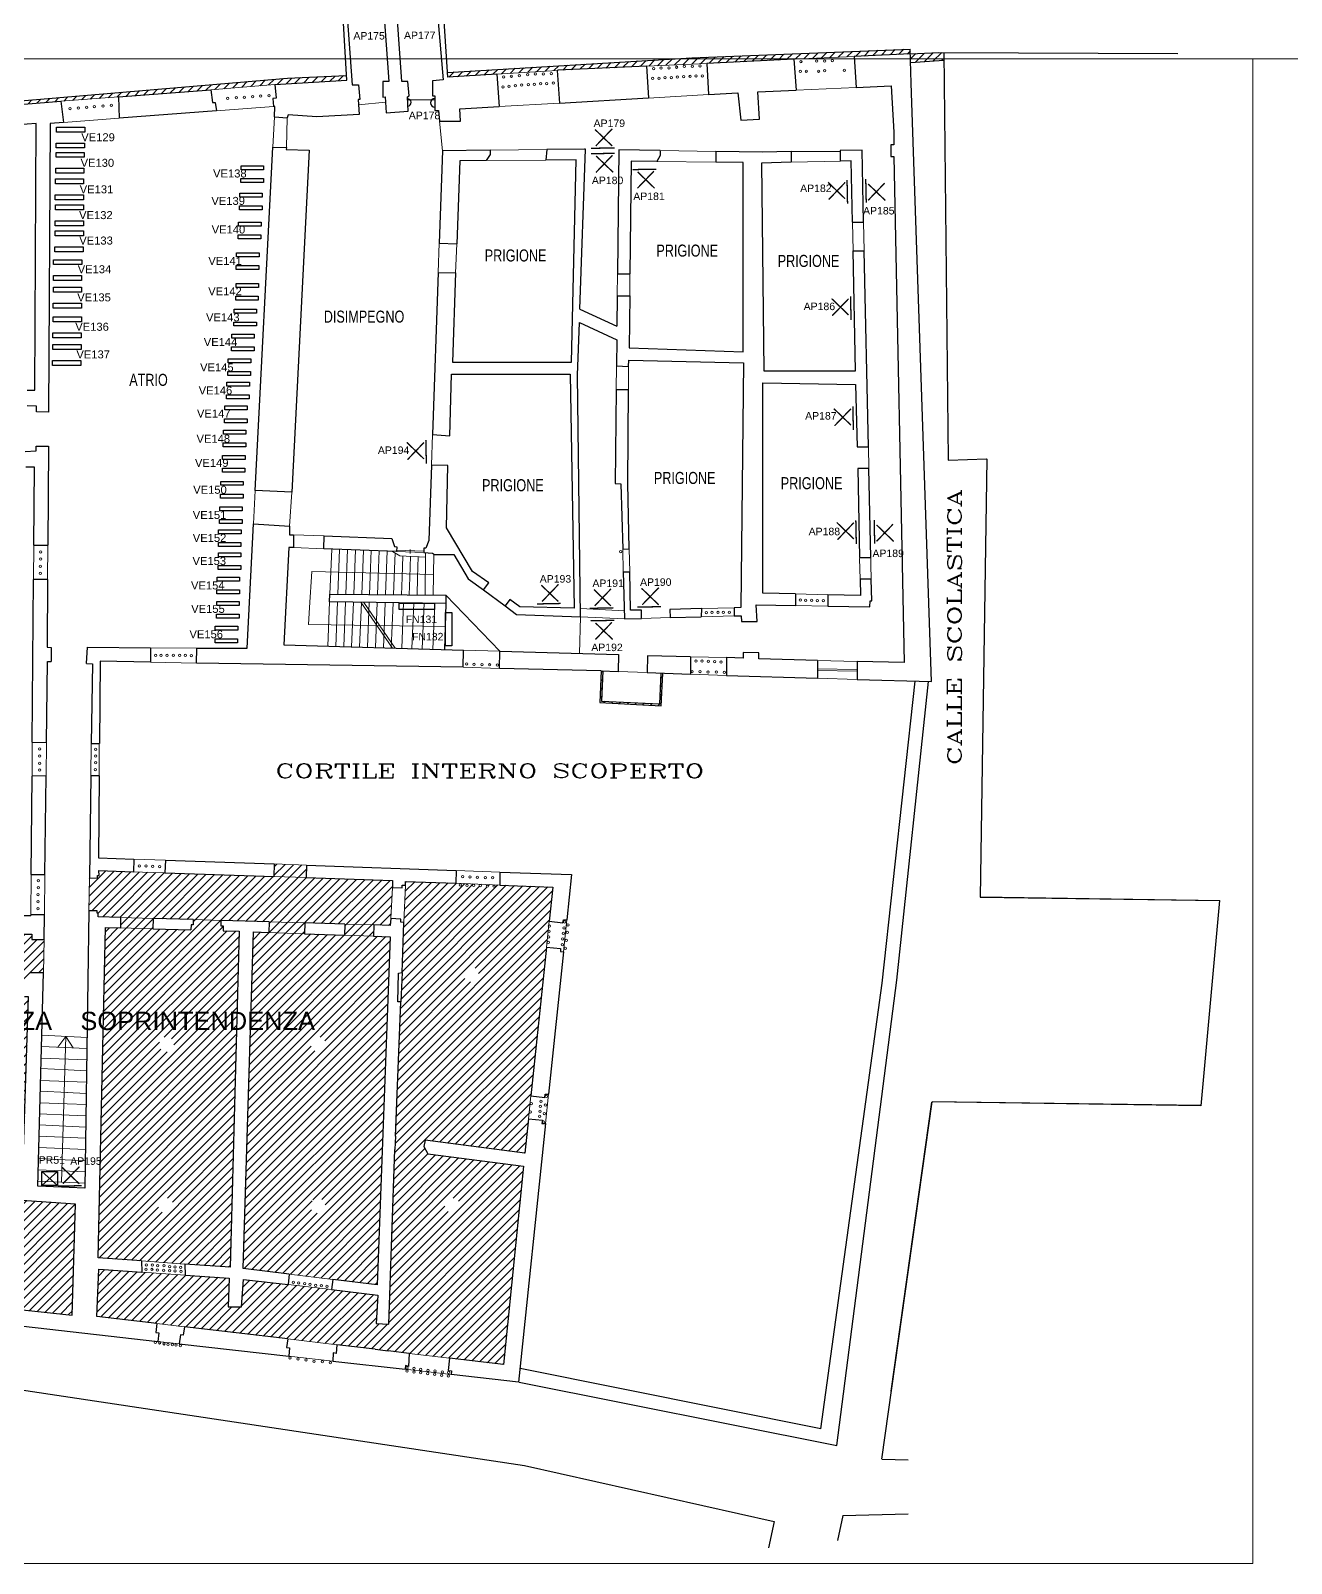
# Model space of a CAD drawing. Header units: millimetres. Extents: x 195 to 76808, y -2861 to 4318.
# Drawn here: x 19485 to 21502, y -2297 to 154 of the extents above; entities that cross this region are included whole.
import ezdxf
from ezdxf.enums import TextEntityAlignment as Align

# ---------------------------------------------------------------- set-up
doc = ezdxf.new("R2010")
doc.units = ezdxf.units.MM
for name, color, linetype, lineweight in [('_sottile', 253, 'Continuous', 5), ('LAMPADINE', 30, 'Continuous', 30), ('muri', 7, 'Continuous', 9)]:
    doc.layers.add(name, color=color, linetype=linetype, lineweight=lineweight)
doc.styles.add('DITTA', font='COMPLEX.SHX', dxfattribs={"height": 60})
doc.styles.add('ducale_200', font='arial.ttf', dxfattribs={"height": 1})
doc.styles.get("Standard").update_dxf_attribs({"font": 'arial.ttf'})
pattern_1 = [(45, (-44129.952, -19082.304), (-6.5698648, 6.5698648), [])]

# ---------------------------------------------------------------- blocks, each defined once
blk = doc.blocks.new('re')
at = {"const_width": 0.3}
for points in [[(51.55, 419.05), (51.66, 413.81)], [(55.72, 418.12), (52.08, 414.34)], [(52.09, 417.95), (55.87, 414.31)]]:
    blk.add_lwpolyline(points, dxfattribs=at)

msp = doc.modelspace()

# ---------------------------------------------------------------- hatches: boundary and pattern name
at = {"layer": '_sottile'}
h = msp.add_hatch(dxfattribs=at)
h.set_pattern_fill('ANSI31', color=256, scale=74.329535, style=0)
h.set_pattern_definition(pattern_1)
h.paths.add_polyline_path([(20152, 79.5), (20230.7, 84.4), (20327.4, 90.6), (20328.9, 90.7), (20470.2, 97.2), (20566.5, 101.7), (20706.1, 108.3), (20802.7, 112.8), (20892.5, 117), (20892.3, 124.7), (20542.9, 110.8), (20151.5, 87.4)])
h = msp.add_hatch(dxfattribs=at)
h.set_pattern_fill('ANSI31', color=256, scale=74.329535, style=0)
h.set_pattern_definition(pattern_1)
h.paths.add_polyline_path([(20945.9, 119.3), (20938, 119.3), (20892.6, 117), (20892.5, 117), (20892.8, 102.7), (20946.1, 106.4)])
h = msp.add_hatch(dxfattribs=at)
h.set_pattern_fill('ANSI31', color=256, scale=74.329535, style=0)
h.set_pattern_definition(pattern_1)
h.paths.add_polyline_path([(19284.9, 21.2), (19374.5, 28.5), (19533.1, 41.2), (19625, 48), (19773, 59.5), (19875.5, 68.1), (19990.7, 74.9), (19990.2, 82.4), (19895.8, 78), (18262.8, -60.6), (18263.6, -67.9), (18324.2, -62.6), (18413.6, -54.7), (18547.7, -42.8), (18636.9, -34.9), (18794.7, -21), (18884.6, -13.1), (19027.9, -0.4), (19118.2, 6.5), (19118.1, 6.7)])
h = msp.add_hatch(dxfattribs=at)
h.set_pattern_fill('ANSI31', color=256, scale=74.329535, style=0)
h.set_pattern_definition(pattern_1)
h.paths.add_polyline_path([(20398, -918.3), (20400.2, -869.8), (20397.5, -869.7), (20395.5, -920.7), (20493.8, -925.7), (20496.4, -873.5), (20493.6, -873.4), (20491.5, -922.5)])
h = msp.add_hatch(dxfattribs=at)
h.set_pattern_fill('ANSI31', color=256, scale=78.241616, style=0)
h.set_pattern_definition([(45, (80060.884, -19558.338), (-6.9156472, 6.9156472), [])])
h.paths.add_polyline_path([(20063.9, -1205.2), (19925.7, -1200.6), (19873.9, -1198.8), (19699.4, -1193), (19645.9, -1191.2), (19593.9, -1189.4), (19594.3, -1197.3), (19591.4, -1197.3), (19591.4, -1201.2), (19578.6, -1200.8), (19577.8, -1253.5), (19591.1, -1253.5), (19591.1, -1257.2), (19592.9, -1257.2), (19592.9, -1263.2), (19628.7, -1264.3), (19680.6, -1265.8), (19744.6, -1267.7), (19789.2, -1269), (19866.1, -1271.3), (19923.6, -1273), (19987.4, -1274.9), (20033.6, -1276.3), (20060.1, -1277.1), (20060.8, -1266), (20063.8, -1216.1)])
h.paths.add_polyline_path([(19926, -1180.6), (19874.3, -1178.7), (19873.9, -1198.8), (19925.7, -1200.6)])
h.paths.add_polyline_path([(19923.6, -1273), (19866.1, -1271.3), (19865.6, -1288.3), (19923.1, -1290.3)], flags=17)
h.paths.add_polyline_path([(20033.6, -1276.3), (19987.4, -1274.9), (19986.9, -1292.6), (20033.1, -1294.2)], flags=17)
h.paths.add_polyline_path([(19680.6, -1265.8), (19628.7, -1264.3), (19628.5, -1281.1), (19680.4, -1282.6)], flags=17)
h.paths.add_polyline_path([(19818.3, -1286.3), (19792.5, -1285.6), (19792.6, -1277.8), (19789.2, -1277.8), (19789.2, -1269), (19744.6, -1267.7), (19744.5, -1276), (19741.3, -1275.9), (19741.2, -1284.2), (19680.4, -1282.6), (19628.5, -1281.1), (19604.4, -1280.5), (19592.9, -1808.8), (19662.2, -1813.7), (19731.4, -1818.6), (19804.2, -1823.8)], flags=17)
h.paths.add_polyline_path([(19690.2, -1467.1, -1), (19714, -1467.1, -1)], flags=16)
h.paths.add_polyline_path([(19713, -1725.1, -1), (19689.2, -1725.1, -1)], flags=16)
h.paths.add_polyline_path([(20060.2, -1295.1), (20033.1, -1294.2), (19986.9, -1292.6), (19923.1, -1290.3), (19865.6, -1288.3), (19841.4, -1287.5), (19824.9, -1825.7), (19898.6, -1834.6), (19968.3, -1843.1), (20039.2, -1851.6)], flags=17)
h.paths.add_polyline_path([(19933, -1467.1, -1), (19956.8, -1467.1, -1)], flags=16)
h.paths.add_polyline_path([(19955.8, -1725.1, -1), (19932, -1725.1, -1)], flags=16)
h.paths.add_polyline_path([(20309.9, -1311.9), (20311.6, -1295.9, -0.084989), (20311.5, -1295.3, -0.137906), (20311.8, -1294.3), (20312.6, -1287, -0.080575), (20312.5, -1286.4, -0.133441), (20312.7, -1285.5), (20313.4, -1279.4, -0.192914), (20312.8, -1278.1, -0.247718), (20313.7, -1276.6), (20314.3, -1270.1), (20320, -1215.7), (20235.2, -1212.4), (20164.9, -1209.6), (20084.4, -1206.5), (20084.6, -1212.5), (20082, -1272.4), (20079.4, -1352.4), (20076.9, -1399), (20068.4, -1614), (20067.6, -1635.5), (20058, -1914.6), (20037.8, -1913.8), (20040.1, -1868.2), (19966.3, -1859.5), (19896.5, -1851.4), (19825.1, -1843.1), (19822, -1887), (19800.9, -1887.2), (19802.6, -1841), (19732.1, -1836.2), (19662.6, -1831.5), (19593.6, -1826.9), (19590.5, -1902.5), (19686.5, -1913.8), (19730.6, -1918.9), (19896, -1938.4), (19974.7, -1947.6), (20035.8, -1954.8), (20056.5, -1957.6), (20090.5, -1961.6), (20154.7, -1969.2), (20241.3, -1979.5), (20273.1, -1662.3), (20120.3, -1642.4), (20113.7, -1630.7), (20116.1, -1620.3), (20275.4, -1641.3), (20281.2, -1586.2), (20285, -1549.5)])
h.paths.add_polyline_path([(20177.6, -1355.3, -1), (20201.4, -1355.3, -1)], flags=16)
h.paths.add_polyline_path([(20171.1, -1724.8, -1), (20147.3, -1724.8, -1)], flags=16)
h.paths.add_polyline_path([(20181.2, -1212.9, -1), (20184.9, -1212.9, -1)], flags=16)
h.paths.add_polyline_path([(20191.8, -1213.1, -1), (20195.5, -1213.1, -1)], flags=16)
h.paths.add_polyline_path([(20202.5, -1213.4, -1), (20206.3, -1213.4, -1)], flags=16)
h.paths.add_polyline_path([(20170.4, -1212.3, -1), (20174.1, -1212.3, -1)], flags=16)
h.paths.add_polyline_path([(20213.3, -1214.2, -1), (20217.1, -1214.2, -1)], flags=16)
h.paths.add_polyline_path([(20224.1, -1214.2, -1), (20227.9, -1214.2, -1)], flags=16)
h.paths.add_polyline_path([(19484.7, -1352.2), (19505.1, -1352.4), (19505.1, -1352.4), (19506.4, -1299.6), (19486.4, -1299.5), (19486.5, -1290.8), (19473.6, -1291.2), (19417.4, -1293), (19342.9, -1295.4), (19286.7, -1297.2), (19243.5, -1298.5), (19193.6, -1300.1), (19096, -1303.2), (19037.7, -1305.1), (18994.1, -1306.4), (18941.4, -1308.1), (18839.3, -1311.3), (18781, -1313.2), (18763.9, -1313.7), (18760.8, -1386.2), (18779.3, -1385.6), (18837, -1383.6), (18862.7, -1382.8), (18863.5, -1406.6), (18859.1, -1406.7), (18859, -1411.9), (18838.1, -1412.6), (18779.9, -1414.6), (18761.3, -1415.3), (18743.6, -1813.9), (18841.3, -1824.8), (18907.8, -1832.3), (18988.8, -1841.3), (19007.5, -1406.8), (18983.4, -1407.6), (18928.5, -1409.5), (18910.6, -1409.7), (18910.4, -1405.3), (18906.8, -1405.3), (18906.8, -1381.3), (18927.2, -1380.6), (18982.4, -1378.7), (19036.1, -1376.9), (19091.5, -1375.6), (19091.5, -1375), (19115.7, -1374.2), (19161.2, -1372.7), (19184.2, -1371.9), (19239, -1370.1), (19283.1, -1368.6), (19335.1, -1366.8), (19356.4, -1366.1), (19399.1, -1364.7), (19417.9, -1364), (19473.7, -1362.2), (19484.1, -1361.8)])
h.paths.add_polyline_path([(18891.3, -1725.1, -1), (18867.5, -1725.1, -1)], flags=16)
h.paths.add_polyline_path([(19246.7, -1398.4), (19238.8, -1398.6), (19183.2, -1400.4), (19164.4, -1401.1), (19164.5, -1396.2), (19161.2, -1396.1), (19161.2, -1372.7), (19115.7, -1374.2), (19116.2, -1398.1), (19111.4, -1398.1), (19111.3, -1402.8), (19092.2, -1403.4), (19037.3, -1405.2), (19027.8, -1405.5), (19009.3, -1844.7), (19091.8, -1852.4), (19156.2, -1858.5), (19226.4, -1865.1)])
h.paths.add_polyline_path([(19134.5, -1518.4, -1), (19110.7, -1518.4, -1)], flags=16)
h.paths.add_polyline_path([(19134.1, -1725.1, -1), (19110.3, -1725.1, -1)], flags=16)
h.paths.add_polyline_path([(19481.4, -1391), (19474.7, -1391.2), (19418.9, -1393.1), (19406, -1393.6), (19405.7, -1388.2), (19399.9, -1388.5), (19399.1, -1364.7), (19356.4, -1366.1), (19357.2, -1390.4), (19350.8, -1390.7), (19351.1, -1395.4), (19335.9, -1396.1), (19283.7, -1397.5), (19283.7, -1398.4), (19269, -1399.1), (19248.1, -1867.9), (19338.7, -1877.7), (19390.9, -1883.3), (19551.2, -1900.6), (19556.2, -1723), (19470.8, -1717)])
h.paths.add_polyline_path([(19353.5, -1518.4, -1), (19377.3, -1518.4, -1)], flags=16)
h.paths.add_polyline_path([(19376.9, -1725.1, -1), (19353.1, -1725.1, -1)], flags=16)
h.paths.add_polyline_path([(19182.4, -1451.6), (19993.5, -1451.6), (19993.5, -1407.9), (19182.4, -1407.9)], flags=9)
h.paths.add_polyline_path([(19182.4, -1451.6), (19993.5, -1451.6), (19993.5, -1407.9), (19182.4, -1407.9)], flags=24)

# ---------------------------------------------------------------- linework, layer by layer
for p, q in [((20009.5, 35.2), (20052.4, 39.5)), ((20087.8, 43.2), (20131.3, 43.2)), ((20139.1, 9.6), (20143.8, -37.9)), ((20092.2, -675.6), (20092, -681.9)), ((20364.6, -783.2), (20362.9, -842)), ((19578.6, -1200.8), (19577.8, -1253.5)), ((19506.4, -1299.6), (19505.1, -1352.4)), ((19541.1, -1454.4), (19528, -1471.8)), ((19541.1, -1454.4), (19552.5, -1472.9)), ((19499.1, -1578.2), (19546.3, -1580.3))]:
    msp.add_line(p, q, dxfattribs=at)
for points in [[(20470.2, 97.2), (20566.5, 101.7)], [(20706.1, 108.3), (20802.7, 112.8)], [(20230.7, 84.4), (20327.4, 90.6)], [(19773, 59.5), (19875.5, 68.1)], [(20569.5, 51.9), (20473.3, 46)], [(20805.6, 63.4), (20709.6, 58.9)], [(19533.1, 41.2), (19625, 48)], [(19873.3, 32.8), (19781.9, 25.9)], [(20331.1, 38.3), (20234.5, 32.7)], [(19537.4, 7.4), (19626.5, 14.1)], [(19874.7, 16.4), (19872.2, -32.2)], [(19895.4, 14.8), (19895.4, 14.8), (19893.9, -32.8)], [(20220, -37), (20310.4, -36)], [(20492.2, -37.5), (20581.3, -39.1)], [(20701.8, -39.4), (20780.1, -39.4)], [(20309.1, -52.8), (20213.5, -53.8)], [(20581.3, -56.2), (20486.7, -55.2)], [(20780.4, -54.7), (20701.8, -56.5)], [(20799.8, -152.3), (20800.7, -198.2)], [(20818.5, -198.2), (20817.6, -152.3)], [(20138.6, -185.6), (20137, -232.8)], [(20166.4, -187.1), (20164.7, -233.5)], [(20423.7, -234.8), (20423.2, -270.2)], [(20443.7, -235.1), (20443.3, -270.2)], [(20422, -381.8), (20421.5, -419.9)], [(20441.3, -382.8), (20441.1, -419.9)], [(20127.9, -491.8), (20126.2, -540.9)], [(20825.2, -511.3), (20826, -546.3)], [(19843.9, -581.3), (19841.2, -634.7)], [(19902.8, -584.2), (19899, -638.2)], [(19905.3, -652.3), (19954.6, -654)], [(19489.7, -668.7), (19489.2, -723.7)], [(19511.7, -723.7), (19512.2, -668.7)], [(19953.8, -674.6), (19905.1, -672.7)], [(19966.4, -675.1), (19963.5, -747)], [(19979.1, -675.5), (19976.2, -747.1)], [(19991.7, -676), (19988.9, -747.3)], [(20004.4, -676.5), (20001.7, -747.4)], [(20017.1, -677), (20014.4, -747.5)], [(20029.8, -677.5), (20028.2, -719)], [(20042.5, -677.9), (20040.9, -719.4)], [(20055.2, -678.4), (20053.6, -719.7)], [(20063.8, -678.7), (20075.6, -685.8), (20116.7, -687.8), (20116.7, -680.8)], [(20067.8, -681.2), (20066.3, -720)], [(20114.1, -680.6), (20070.1, -679)], [(20114, -678.5), (20070.2, -676.9)], [(20080.3, -686.1), (20079, -720.3)], [(20116.7, -680.8), (20116, -748.5)], [(20130, -683), (20128.7, -748.7)], [(20432.1, -675.2), (20433, -711.5)], [(20442.5, -674.7), (20443.3, -711.3)], [(20092.4, -686.6), (20091.4, -720.6)], [(20104.6, -687.2), (20103.9, -720.9)], [(20811.2, -690.1), (20811.8, -723.4)], [(20829, -688.7), (20829, -700.1), (20829.7, -723.4)], [(20129.4, -715.8), (19934.6, -711), (19930.9, -768.3)], [(20028.2, -719), (20027.1, -747.6)], [(20040.9, -719.4), (20039.8, -747.8)], [(20053.6, -719.7), (20052.5, -747.9)], [(20066.3, -720), (20065.2, -748)], [(20079, -720.3), (20077.9, -748.2)], [(20091.4, -720.6), (20090.6, -748.3)], [(20103.9, -720.9), (20103.3, -748.4)], [(19963, -759.5), (19960.2, -830.3)], [(19975.7, -759.7), (19972.9, -830.7)], [(19988.4, -759.9), (19985.6, -831.1)], [(20708.5, -746.9), (20760.4, -748.2)], [(19930.9, -768.3), (19929.1, -795.6), (20147.8, -798.9)], [(20001.2, -760.1), (19998.3, -831.4)], [(20013.9, -760.3), (20011, -831.8)], [(20012.9, -760.2), (20063.8, -833.3)], [(20017.9, -760.3), (20067.7, -833.4)], [(20026.6, -760.4), (20023.7, -832.2)], [(20039.3, -760.6), (20036.4, -832.5)], [(20052, -760.8), (20049.1, -832.9)], [(20064.7, -761), (20061.8, -833.3)], [(20081.2, -761.3), (20078.5, -833.7)], [(20098, -761.5), (20094.9, -834.2)], [(20114.6, -761.8), (20111.4, -834.7)], [(20131.4, -762), (20128.4, -835.2)], [(20364.4, -770), (20434.7, -774.1)], [(20435, -786.6), (20364.6, -783.2)], [(20557.8, -783.4), (20610.4, -782)], [(20610.4, -768.9), (20558, -770.2)], [(20760.4, -766.4), (20708.4, -765.5)], [(20462.2, -785.9), (20507.9, -784.7)], [(19676.7, -833.1), (19750.4, -833.8)], [(19676.4, -856), (19750, -857.4)], [(20177.5, -836.5), (20235.4, -838.3)], [(20540.3, -847.3), (20598.3, -848.7)], [(20743.6, -853.1), (20807.1, -854.7)], [(20235.1, -866), (20176.9, -864.2)], [(20424.9, -870.7), (20471.3, -872.5)], [(20598.3, -877.3), (20540.3, -875.2), (20540.3, -875.2)], [(20743.6, -866.4), (20807.1, -867.9)], [(20807.1, -870.6), (20743.6, -869.3)], [(20807.1, -883.4), (20743.6, -881.5)], [(19487.3, -984), (19487.3, -1038.2)], [(19509.3, -1037.9), (19509.9, -984.5)], [(19581.7, -985.9), (19580.9, -1037.9)], [(19594.5, -1038), (19594.5, -985.9)], [(19650, -1170.8), (19700.7, -1172.6)], [(19485.7, -1195.4), (19485.2, -1259.5)], [(19506.8, -1259.6), (19507.6, -1195.5)], [(19699.4, -1193), (19645.9, -1191.2)], [(19925.7, -1200.6), (19873.9, -1198.8)], [(19874.3, -1178.7), (19926, -1180.6)], [(20165.6, -1189.1), (20235.7, -1191.6)], [(20063.8, -1216.1), (20060.8, -1266)], [(20084.6, -1212.5), (20082, -1272.4)], [(20164.9, -1209.6), (20235.2, -1212.4)], [(19628.7, -1264.3), (19680.6, -1265.8)], [(19744.6, -1267.7), (19789.2, -1269)], [(19866.1, -1271.3), (19923.6, -1273)], [(20314.3, -1270.1), (20309.9, -1311.9)], [(20342.6, -1268.2), (20337.3, -1319.2)], [(19680.4, -1282.6), (19628.5, -1281.1)], [(19923.1, -1290.3), (19865.6, -1288.3)], [(20033.1, -1294.2), (19986.9, -1292.6)], [(19987.4, -1274.9), (20033.6, -1276.3)], [(19502.1, -1470.7), (19574.6, -1473.9)], [(19502.6, -1452.7), (19574.9, -1456)], [(19541.1, -1454.4), (19534.3, -1687.5)], [(19501.6, -1489.3), (19574.3, -1491.9)], [(19501.2, -1505.8), (19544.5, -1508.2)], [(19544.5, -1508.2), (19574.1, -1509.8)], [(19500.3, -1542.3), (19543.5, -1544.3)], [(19500.7, -1524.8), (19544, -1526.6)], [(19542.5, -1544.3), (19573.6, -1545.7)], [(19544, -1526.6), (19573.8, -1527.7)], [(19499.8, -1560.8), (19543, -1562.5)], [(19543, -1562.5), (19573.3, -1563.6)], [(20285, -1549.5), (20281.2, -1586.2)], [(20313.5, -1546.9), (20308.6, -1593.8)], [(19546.3, -1580.3), (19573, -1581.6)], [(19498.3, -1596.1), (19572.8, -1599.5)], [(19498.5, -1614.1), (19572.5, -1617.4)], [(19498, -1632), (19572.3, -1635.4)], [(19497.6, -1649.9), (19572, -1653.3)], [(19496.7, -1685.8), (19571.5, -1689.2)], [(19497.1, -1667.9), (19571.7, -1671.3)], [(19662.2, -1813.7), (19731.4, -1818.6)], [(19732.1, -1836.2), (19662.6, -1831.5)], [(19898.6, -1834.6), (19968.3, -1843.1)], [(19896.5, -1851.4), (19966.3, -1859.5)], [(19686.5, -1913.8), (19730.6, -1918.9)], [(19722.2, -1946), (19688, -1942.2)], [(19896, -1938.4), (19974.7, -1947.6)], [(19897.8, -1965.9), (19968, -1973.8)], [(20090.5, -1961.6), (20154.7, -1969.2)], [(20083.8, -1986.5), (20157.5, -1995.2)]]:
    msp.add_lwpolyline(points, dxfattribs=at)
for centre in [(20530.6, 96.8), (20543.7, 97.2), (20555.8, 97.6), (20717.1, 104.7), (20742.3, 105.5), (20755.4, 105.5), (20767.5, 106.2), (20241.5, 80.2), (20254, 81.3), (20266.7, 82.1), (20280, 83.5), (20292.5, 84.8), (20305.2, 84.8), (20317.9, 85.4), (20480.2, 77.6), (20481.7, 93.4), (20490, 78), (20493.4, 94.2), (20499.8, 79.1), (20506.1, 94.6), (20509.9, 79.1), (20518.2, 95.7), (20519.7, 79.9), (20529.5, 80.7), (20540, 81), (20549.4, 81.8), (20559.5, 81.8), (20716.3, 88.9), (20725.7, 89.3), (20745.6, 89.3), (20755.4, 90), (20786.6, 90.8), (19826.5, 47.6), (19839.7, 48.5), (19852.9, 49.4), (19866.1, 49.9), (20240.5, 64), (20249.9, 65.1), (20260.5, 66.1), (20270.2, 67), (20281.1, 67.8), (20290.6, 68), (20300.6, 69.1), (20310.6, 69.4), (20320.9, 70.2), (19547.7, 29.4), (19560.9, 30.3), (19574.1, 31.7), (19586.8, 32.6), (19600.5, 33.5), (19613.6, 34.9), (19800.1, 45.8), (19813.7, 46.7), (19500.8, -679.6), (20428.9, -679.2), (19500.2, -702.6), (19500.8, -691), (19500.2, -714), (20716.2, -756.7), (20724.8, -756.9), (20734.3, -756.9), (20743.6, -757.4), (20752.9, -757.4), (20566, -776.7), (20574.8, -776.3), (20584.4, -776.5), (20593.2, -776.3), (20602.5, -776), (19684.6, -845.1), (19693.5, -845.1), (19703.1, -845.1), (19712.8, -844.8), (19722.9, -845.1), (19732.4, -845.1), (19741.6, -845.3), (20182.2, -858.8), (20194.3, -859.5), (20206.7, -859.8), (20549.2, -854.3), (20559, -854.3), (20569.2, -854.5), (20579.2, -855.1), (20589.4, -855.7), (20219.1, -860.2), (20231.6, -860.5), (20543.2, -871.3), (20555.9, -871.1), (20568.8, -871.9), (20582.1, -871.9), (20594.8, -872.4), (19499.2, -994.7), (19499.2, -1006.1), (19588.6, -1006.1), (19588.8, -995.2), (19498.9, -1028.6), (19499.2, -1017.5), (19588.3, -1027.8), (19588.6, -1016.9), (19658.4, -1181.9), (19669.5, -1181.7), (19680.1, -1182.5), (19690.9, -1182.8), (20175.8, -1199), (20187.6, -1199.4), (20199.5, -1200), (20212, -1200.6), (20224.1, -1200.8), (19496.8, -1205.5), (19496.8, -1216.7), (20172.2, -1212.3), (20183, -1212.9), (20193.6, -1213.1), (20204.4, -1213.4), (20215.2, -1214.2), (20226, -1214.2), (19496.2, -1250.3), (19496.5, -1227.8), (19496.5, -1239.2), (20339.1, -1271.3), (20344.4, -1276.2), (20313.4, -1295.3), (20314.3, -1286.4), (20314.7, -1278.1), (20335.9, -1298.7), (20337.2, -1289.5), (20338.2, -1280.9), (20342, -1301), (20343.3, -1288.3), (20312.8, -1304.2), (20335.4, -1307.8), (20340.5, -1313.5), (20285.7, -1561.9), (20300.4, -1566.4), (20301.1, -1558.1), (20308, -1564.4), (20309.9, -1550.4), (20284.2, -1575.2), (20299.2, -1582.1), (20299.8, -1574.3), (20305.3, -1591.6), (20306.8, -1578), (19669.5, -1827), (19669.8, -1820), (19678.6, -1827.3), (19679.2, -1820.3), (19687.6, -1828.2), (19688, -1821.2), (19697.6, -1828.5), (19697.9, -1821.2), (19707, -1822.7), (19707, -1829.4), (19715.7, -1823.3), (19715.7, -1829.7), (19724.5, -1823.9), (19725.1, -1830.3), (19904.8, -1847.8), (19913.8, -1848.7), (19923.2, -1849.9), (19931.8, -1851.2), (19940.9, -1852.7), (19950, -1853.3), (19958.7, -1854.2), (19684, -1944), (19691, -1944.6), (19698.2, -1946.2), (19704.6, -1947.1), (19711.2, -1947.7), (19717.2, -1948.3), (19724.2, -1949.2), (19899.6, -1968.8), (19912.6, -1970.3), (19925.5, -1971.9), (19938.2, -1974), (19951.2, -1974.9), (19964.1, -1976.4), (20086.7, -1984.7), (20098.2, -1985.6), (20109, -1987.1), (20087, -1989.8), (20097.9, -1991.3), (20108.7, -1992.5), (20119.9, -1993.7), (20120.5, -1988.6), (20131.1, -1994.9), (20131.7, -1989.5), (20142.6, -1996.4), (20143.5, -1991), (20153.1, -1997.6), (20153.7, -1991.9)]:
    msp.add_circle(centre, 1.87, dxfattribs=at)
at = {"layer": 'LAMPADINE'}
for p, q in [((19502.8, -1670.7), (19527.9, -1693)), ((19502.8, -1693), (19527.9, -1670.7))]:
    msp.add_line(p, q, dxfattribs=at)
for points in [[(19526.1, -0.1), (19571.2, -0.1), (19571.2, -8.1), (19526.1, -8.1)], [(19525.3, -40.6), (19570.4, -40.6), (19570.4, -48.5), (19525.3, -48.5)], [(19525.7, -25.6), (19570.8, -25.6), (19570.8, -33.5), (19525.7, -33.5)], [(19524.9, -66), (19570, -66), (19570, -73.9), (19524.9, -73.9)], [(19821.4, -62.2), (19857.5, -62.2), (19857.5, -68.6), (19821.4, -68.6)], [(19524.5, -83.1), (19569.5, -83.1), (19569.5, -91), (19524.5, -91)], [(19821.1, -82.6), (19857.1, -82.6), (19857.1, -88.9), (19821.1, -88.9)], [(19524.1, -108.5), (19569.1, -108.5), (19569.1, -116.5), (19524.1, -116.5)], [(19819.3, -105.8), (19855.3, -105.8), (19855.3, -112.2), (19819.3, -112.2)], [(19524.5, -124.5), (19569.5, -124.5), (19569.5, -132.4), (19524.5, -132.4)], [(19818.9, -126.2), (19855, -126.2), (19855, -132.5), (19818.9, -132.5)], [(19524.1, -149.9), (19569.1, -149.9), (19569.1, -157.9), (19524.1, -157.9)], [(19524.1, -166.2), (19569.1, -166.2), (19569.1, -174.1), (19524.1, -174.1)], [(19817.2, -152.4), (19853.3, -152.4), (19853.3, -158.7), (19817.2, -158.7)], [(19523.6, -191.6), (19568.7, -191.6), (19568.7, -199.6), (19523.6, -199.6)], [(19816.9, -172.7), (19853, -172.7), (19853, -179), (19816.9, -179)], [(19521.5, -212.2), (19566.6, -212.2), (19566.6, -220.1), (19521.5, -220.1)], [(19814.1, -201.4), (19850.1, -201.4), (19850.1, -207.7), (19814.1, -207.7)], [(19521.1, -237.6), (19566.2, -237.6), (19566.2, -245.5), (19521.1, -245.5)], [(19813.8, -221.7), (19849.8, -221.7), (19849.8, -228), (19813.8, -228)], [(19521.1, -256.4), (19566.2, -256.4), (19566.2, -264.3), (19521.1, -264.3)], [(19813.3, -250.4), (19849.3, -250.4), (19849.3, -256.7), (19813.3, -256.7)], [(19520.7, -281.8), (19565.8, -281.8), (19565.8, -289.7), (19520.7, -289.7)], [(19810.3, -291.6), (19846.3, -291.6), (19846.3, -297.9), (19810.3, -297.9)], [(19813, -270.7), (19849, -270.7), (19849, -277.1), (19813, -277.1)], [(19520.7, -303.6), (19565.8, -303.6), (19565.8, -311.5), (19520.7, -311.5)], [(19809.9, -311.9), (19846, -311.9), (19846, -318.2), (19809.9, -318.2)], [(19520.3, -329.1), (19565.3, -329.1), (19565.3, -337), (19520.3, -337)], [(19806.4, -331.3), (19842.4, -331.3), (19842.4, -337.6), (19806.4, -337.6)], [(19520.3, -347.8), (19565.3, -347.8), (19565.3, -355.7), (19520.3, -355.7)], [(19806, -351.7), (19842.1, -351.7), (19842.1, -358), (19806, -358)], [(19519.9, -373.3), (19564.9, -373.3), (19564.9, -381.2), (19519.9, -381.2)], [(19800.4, -391.1), (19836.4, -391.1), (19836.4, -397.5), (19800.4, -397.5)], [(19800.7, -370.8), (19836.8, -370.8), (19836.8, -377.1), (19800.7, -377.1)], [(19798.6, -408.2), (19834.7, -408.2), (19834.7, -414.6), (19798.6, -414.6)], [(19798.3, -428.6), (19834.3, -428.6), (19834.3, -434.9), (19798.3, -434.9)], [(19795.2, -446.2), (19831.3, -446.2), (19831.3, -452.6), (19795.2, -452.6)], [(19793.1, -485), (19829.2, -485), (19829.2, -491.3), (19793.1, -491.3)], [(19794.9, -466.6), (19830.9, -466.6), (19830.9, -472.9), (19794.9, -472.9)], [(19792.8, -505.3), (19828.8, -505.3), (19828.8, -511.7), (19792.8, -511.7)], [(19791.8, -525.5), (19827.9, -525.5), (19827.9, -531.9), (19791.8, -531.9)], [(19791.5, -545.9), (19827.6, -545.9), (19827.6, -552.2), (19791.5, -552.2)], [(19788.6, -587.1), (19824.6, -587.1), (19824.6, -593.5), (19788.6, -593.5)], [(19788.9, -566.8), (19824.9, -566.8), (19824.9, -573.1), (19788.9, -573.1)], [(19787.2, -607.3), (19823.2, -607.3), (19823.2, -613.7), (19787.2, -613.7)], [(19786.9, -627.7), (19822.9, -627.7), (19822.9, -634), (19786.9, -634)], [(19785.5, -644.4), (19821.6, -644.4), (19821.6, -650.7), (19785.5, -650.7)], [(19785.1, -681.1), (19821.1, -681.1), (19821.1, -687.5), (19785.1, -687.5)], [(19785.2, -664.7), (19821.2, -664.7), (19821.2, -671.1), (19785.2, -671.1)], [(19784.8, -701.5), (19820.8, -701.5), (19820.8, -707.8), (19784.8, -707.8)], [(19783, -719.9), (19819, -719.9), (19819, -726.2), (19783, -726.2)], [(19782.6, -740.2), (19818.7, -740.2), (19818.7, -746.5), (19782.6, -746.5)], [(19782.6, -759), (19818.6, -759), (19818.6, -765.4), (19782.6, -765.4)], [(19782.2, -779.4), (19818.3, -779.4), (19818.3, -785.7), (19782.2, -785.7)], [(20074.3, -761.4), (20130.7, -761.4), (20130.7, -771.5), (20074.3, -771.5)], [(20148.7, -776.3), (20158.4, -776.3), (20158.4, -830), (20148.7, -830)], [(19780, -798.2), (19816.1, -798.2), (19816.1, -804.5), (19780, -804.5)], [(19779.7, -818.5), (19815.7, -818.5), (19815.7, -824.9), (19779.7, -824.9)], [(19502.8, -1670.7), (19527.9, -1670.7), (19527.9, -1693), (19502.8, -1693)]]:
    msp.add_lwpolyline(points, close=True, dxfattribs=at)
for centre, radius, start, end in [((20087.8, 39.2), 5.81, 275.0332, 91.3307), ((20131.3, 38.6), 6.8, 90.3108, 269.6892)]:
    msp.add_arc(centre, radius, start, end, dxfattribs=at)
at = {"layer": 'muri', "linetype": 'ByBlock', "lineweight": 30}
for p, q in [((20893.7, 70), (20892.3, 124.7)), ((20892.6, 117), (20802.7, 112.8)), ((20938, 119.3), (21320.6, 117.5)), ((20945.9, 119.3), (20953.1, -532.5)), ((20805.6, 63.4), (20861.6, 66)), ((20861.6, 66), (20865.7, -8)), ((20926.3, -886.9), (20893.7, 70)), ((19874.7, 16.4), (19895.4, 14.8)), ((20865.7, -8), (20865.7, -28.7)), ((20865.7, -28.7), (20860.9, -28.7)), ((20860.9, -28.7), (20860.9, -47.3)), ((20860.9, -47.3), (20866.1, -47.3)), ((20866.1, -47.3), (20882.4, -856.6)), ((20363.4, -291.1), (20422.7, -318.4)), ((20362.7, -312.9), (20422.4, -340.4)), ((20953.1, -532.5), (20953.3, -532.8)), ((20953.3, -532.8), (21014.2, -530.7)), ((21014.5, -531), (21004.3, -1231.7)), ((21014.2, -530.7), (21014.5, -531)), ((20148.9, -748.9), (20235.4, -838.3)), ((20882.4, -856.6), (20807.1, -854.7)), ((21004.3, -1231.7), (21387, -1237.2)), ((21004.6, -1231.4), (21387.3, -1237)), ((21387, -1237.2), (21357, -1565.5)), ((19485.2, -1259.5), (19485.2, -1261)), ((20846.8, -2130.6), (20927.5, -1559)), ((20861.7, -2021.7), (20926.9, -1559.5)), ((21357, -1565.5), (20927.2, -1559.2)), ((21357.2, -1565.2), (20927.5, -1559)), ((20265.5, -2007.5), (20157.5, -1995.2)), ((20266.3, -2007.5), (20774.9, -2108.6)), ((20749, -2082.4), (20267.9, -1985.7)), ((20847, -2130.9), (20889.1, -2131.5)), ((20784.1, -2220.8), (20775.8, -2260.9)), ((20784.1, -2220.8), (20889.1, -2217.9))]:
    msp.add_line(p, q, dxfattribs=at)
at = {"layer": 'muri', "linetype": 'Continuous', "ltscale": 0.1}
for points in [[(17868.5, 4308.8), (23788.5, 4308.8), (23788.5, 108.8), (17868.5, 108.8)], [(17641, 108.8), (21440.5, 108.8), (21440.5, -2297.3), (17641, -2297.3)]]:
    msp.add_lwpolyline(points, close=True, dxfattribs=at)
at = {"layer": 'muri', "linetype": 'ByBlock', "lineweight": 30}
for points in [[(19875.5, 68.1), (19990.7, 74.9), (19973.6, 366.5)], [(19977.5, 366.5), (19999, 67.2), (20009.3, 67.2), (20011.2, 44), (20009, 44), (20010.3, 19.9), (19942.4, 16.3), (19896.7, 19.3), (19895.4, 14.8)], [(20036.6, 366.5), (20057.9, 73), (20048.2, 73), (20048.2, 47.6), (20051.8, 48.2), (20053.5, 22.9)], [(20053.5, 22.9), (20088.8, 25.4), (20087.5, 48.5), (20090.4, 49.8), (20088.1, 73), (20078.8, 73), (20057.6, 366.5)], [(20119.9, 366.5), (20144.7, 75.6), (20127.9, 74.1), (20127.9, 49.8), (20131.3, 49.8), (20131.3, 26.3), (20137.4, 26.3), (20139.1, 9.6), (20172.7, 9.6), (20171.6, 29.1), (20234.5, 32.7)], [(20230.7, 84.4), (20152, 79.5), (20133.8, 366.5)], [(20151.5, 87.4), (20542.9, 110.8), (20892.3, 124.7)], [(20706.1, 108.3), (20566.5, 101.7)], [(20566.5, 101.7), (20569.5, 51.9)], [(20706.1, 108.3), (20709.6, 58.9)], [(20802.7, 112.8), (20805.6, 63.4)], [(20892.6, 117), (20938, 119.3)], [(20946.1, 106.4), (20892.8, 102.7)], [(18262.8, -60.6), (19895.8, 78), (19989.6, 82.4)], [(20230.7, 84.4), (20234.5, 32.7)], [(20470.2, 97.2), (20328.9, 90.7), (20327.4, 90.6)], [(20327.4, 90.6), (20331.1, 38.3)], [(20470.2, 97.2), (20473.3, 46.4)], [(19625, 48), (19773, 59.5)], [(19773, 59.5), (19775.5, 39), (19780.1, 39), (19781.9, 25.9)], [(19875.5, 68.1), (19877.4, 46.2), (19872.3, 45.8), (19873.3, 32.8)], [(20569.5, 51.9), (20616.5, 54.6), (20621.1, 11.1)], [(20651.1, 12.7), (20648.4, 56), (20709.6, 58.9)], [(19374.5, 28.5), (19533.1, 41.2)], [(19533.1, 41.2), (19537.4, 7.4)], [(19625, 48), (19626.5, 14.1)], [(19781.9, 25.9), (19626.5, 14.1)], [(19875.6, 33), (19873.3, 32.8)], [(19874.7, 16.4), (19875.6, 33)], [(20331.1, 38.3), (20473.3, 46.4)], [(19479, -420.8), (19491.2, -420.8), (19493.3, 5.8), (19377.9, -2.7)], [(19537.4, 7.4), (19515.7, 5.8), (19513, -455.9), (19493.9, -455.8), (19493.9, -446.3), (19479, -446.2)], [(20621.1, 11.1), (20651.1, 12.7)], [(19843.9, -581.3), (19872.2, -32.2)], [(19893.9, -32.8), (19893.8, -35.8), (19930.3, -37), (19902.8, -584.2), (19843.9, -581.3)], [(19872.2, -32.2), (19893.9, -32.8)], [(20220, -37), (20143.8, -37.9), (20138.6, -185.6)], [(20220, -37), (20220, -44.1), (20213.5, -53.8)], [(20310.4, -36), (20309.1, -52.8)], [(20372.3, -35.4), (20371, -35.4), (20310.4, -36)], [(20363.4, -291.1), (20372.3, -35.4)], [(20425.9, -36.3), (20423.7, -234.8)], [(20492.2, -37.5), (20425.9, -36.3)], [(20492.2, -37.5), (20492.2, -45.7), (20486.7, -55.2)], [(20701.8, -39.4), (20655.9, -40.5), (20581.3, -39.1)], [(20581.3, -39.1), (20581.3, -56.2)], [(20701.8, -39.4), (20701.8, -56.5)], [(20780.1, -37.6), (20779.9, -54.7)], [(20815.1, -36.8), (20780.1, -37.6)], [(20817.6, -152.3), (20815.1, -36.8)], [(20164.7, -233.5), (20159.6, -376), (20350.1, -376), (20357.4, -52.3)], [(20213.5, -53.8), (20171.2, -54.2), (20166.4, -187.1)], [(20357.4, -52.3), (20309.1, -52.8)], [(20443.3, -270.2), (20442.4, -353.2), (20625, -359.8), (20624.7, -56.7)], [(20486.7, -55.2), (20445.5, -54.8), (20443.7, -235.1)], [(20624.7, -56.7), (20581.3, -56.2)], [(20701.8, -56.5), (20654.1, -57.6), (20657.9, -390.1), (20804.7, -390.1), (20800.7, -198.2)], [(20797.8, -54.3), (20779.9, -54.7)], [(20799.8, -152.3), (20797.8, -54.3)], [(20799.8, -152.3), (20817.6, -152.3)], [(20138.6, -185.6), (20166.4, -187.1)], [(20800.7, -198.2), (20818.5, -198.2)], [(20825.2, -511.3), (20818.5, -198.2)], [(20137, -232.8), (20127.9, -491.8)], [(20137, -232.8), (20164.7, -233.5)], [(20423.7, -234.8), (20443.7, -235.1)], [(20423.2, -270.2), (20422.7, -318.4)], [(20423.2, -270.2), (20443.3, -270.2)], [(20359.7, -396.8), (20362.7, -312.9)], [(20422.4, -340.4), (20422, -381.8)], [(20422, -381.8), (20441.3, -382.8), (20441.3, -382.8)], [(20441.3, -382.8), (20441.8, -373.1), (20625.1, -377.4), (20620.9, -768.6), (20610.4, -768.9)], [(20127.9, -491.8), (20155.2, -493.9), (20157.9, -395.4), (20348.1, -395.4), (20354.6, -769.6), (20267.6, -767.3), (20251.4, -755.7), (20244, -766.1)], [(20244, -766.1), (20262.2, -779.5), (20364.6, -783.2), (20359.7, -396.8)], [(20708.5, -746.9), (20656.1, -745.6), (20656.1, -409.2), (20804.8, -411.6), (20807.2, -511.3), (20825.2, -511.3)], [(20421.5, -419.9), (20419.8, -570.4), (20429.3, -570.5), (20432.1, -675.2)], [(20421.5, -419.9), (20441.1, -419.9)], [(20442.5, -674.7), (20440.3, -570.3), (20441.1, -419.9)], [(19476.1, -519), (19493.5, -518), (19493.5, -510.4), (19513.4, -510.6), (19512.2, -668.7)], [(19489.7, -668.7), (19490.6, -544), (19477.1, -543.9)], [(20126.2, -540.9), (20122, -661.4), (20116.9, -673.4), (20114, -673.4), (20114, -680.6), (20127.8, -681.4), (20130.7, -683.5), (20151.3, -683.5), (20161.8, -683.5), (20185, -722.6), (20209.3, -740.5)], [(20209.3, -740.5), (20217.6, -729.2), (20191.7, -710.7), (20150, -640.9), (20152.3, -541.5), (20126.2, -540.9)], [(20826, -546.3), (20808.2, -546.3), (20811.1, -688.7)], [(20829, -688.7), (20826, -546.3)], [(19750.4, -833.8), (19830.9, -833.8), (19841.2, -634.7)], [(19841.2, -634.7), (19899, -638.2), (19899, -652.1), (19905.3, -652.3)], [(19905.3, -652.3), (19905.1, -672.7)], [(19953.9, -674.6), (19954.6, -654.1)], [(19954.6, -654.1), (20062.8, -658.1), (20066.9, -671.2), (20070.6, -671.4), (20070.1, -679)], [(19489.7, -668.7), (19512.2, -668.7)], [(19905.1, -672.7), (19897.6, -672.4), (19889.7, -828.3), (20177.5, -836.5)], [(20070.1, -679), (19953.9, -674.6)], [(20432.1, -675.2), (20442.5, -674.7)], [(20811.1, -688.7), (20829, -688.7)], [(19487.3, -984), (19489.2, -723.7)], [(19511.7, -723.7), (19489.2, -723.7)], [(19511.7, -723.7), (19510.9, -831.9), (19517.5, -832.3), (19517.4, -855.1)], [(20433, -711.5), (20443.3, -711.3)], [(20433, -711.5), (20435, -786.6), (20462.2, -785.9)], [(20462.2, -785.9), (20462.2, -772.9), (20444.7, -772.9), (20443.3, -711.3)], [(20760.4, -766.4), (20827.6, -767.6), (20827.8, -758.1), (20830.5, -758.1), (20829.7, -723.4)], [(20829.7, -723.4), (20811.8, -723.4)], [(20811.8, -723.4), (20812.4, -749.4)], [(19963.5, -747), (20148.9, -748.9), (20148.9, -762.3), (19963, -759.5), (19963.5, -747)], [(20209.3, -740.5), (20244, -766.1)], [(20708.5, -746.9), (20708.4, -765.5)], [(20760.4, -748.2), (20760.4, -766.4)], [(20812.4, -749.4), (20760.4, -748.2)], [(20148.9, -762.3), (20146.7, -835.7)], [(20558, -770.2), (20507.3, -771.5)], [(20507.3, -771.5), (20507.9, -784.7)], [(20507.9, -784.7), (20557.8, -783.4)], [(20558, -770.2), (20557.8, -783.4)], [(20610.4, -782), (20621.7, -781.7), (20621.9, -790.9), (20647.3, -790.9), (20645.4, -764.3), (20708.4, -765.5)], [(20610.4, -768.9), (20610.4, -782)], [(19573.9, -858), (19575.7, -832.1), (19676.7, -833.1)], [(19676.7, -833.1), (19676.4, -856)], [(19509.9, -984.5), (19511.4, -854.8)], [(19511.4, -854.8), (19517.4, -855.1)], [(19676.4, -856), (19596, -854.4), (19595, -985.9)], [(19750, -857.4), (19750.4, -833.8)], [(20176.9, -864.2), (19750, -857.4)], [(20176.9, -864.2), (20177.5, -836.5)], [(20235.1, -866), (20235.4, -838.3)], [(20235.4, -838.3), (20425.3, -843.8), (20424.9, -870.7)], [(20540.3, -847.3), (20471.9, -845.7), (20471.3, -872.5)], [(20540.3, -847.3), (20540.3, -875.2)], [(20743.6, -853.1), (20649.7, -850.8), (20649.8, -840.8), (20624.7, -840.6), (20624.7, -849.3), (20598.3, -848.7)], [(20598.3, -848.7), (20598.3, -877.3)], [(20743.6, -853.1), (20743.6, -881.5)], [(20807.1, -854.7), (20807.1, -883.4)], [(19573.9, -858), (19583.5, -858.5), (19581.7, -985.9)], [(20397.5, -869.7), (20235.1, -866)], [(20397.5, -869.7), (20395.5, -920.7), (20493.8, -925.7), (20496.4, -873.5)], [(20397.5, -869.7), (20424.9, -870.7)], [(20400.2, -869.8), (20398, -918.3), (20491.5, -922.5), (20493.6, -873.4)], [(20471.3, -872.5), (20540.3, -875.2)], [(20598.3, -877.3), (20743.6, -881.5)], [(20749, -2082.4), (20847.3, -1369.1), (20900, -886.2)], [(20774.9, -2108.6), (20870.6, -1364.5), (20921.4, -886.8)], [(20807.1, -883.4), (20926.3, -886.9)], [(19487.3, -984), (19509.9, -984.5)], [(19581.7, -985.9), (19595, -985.9)], [(19485.7, -1195.4), (19486.9, -1038.2)], [(19509.3, -1037.9), (19486.8, -1038.2)], [(19507.6, -1195.5), (19509.3, -1037.9)], [(19580.9, -1037.9), (19578.6, -1200.8)], [(19594.5, -1037.5), (19580.9, -1037.9)], [(19594.5, -1037.5), (19593.5, -1168.8), (19650, -1170.8)], [(19650, -1170.8), (19649.3, -1191.3)], [(19700.7, -1172.6), (19699.4, -1193)], [(19700.7, -1172.6), (19874.3, -1178.7)], [(19485.7, -1195.4), (19507.6, -1195.5)], [(19578.6, -1200.8), (19591.4, -1201.2), (19591.4, -1197.3), (19594.3, -1197.3), (19593.9, -1189.4), (19649.3, -1191.3)], [(19699.4, -1193), (19873.9, -1198.8)], [(19874.3, -1178.7), (19873.9, -1198.8)], [(19926, -1180.6), (19925.7, -1200.6)], [(19925.7, -1200.6), (20063.9, -1205.2), (20063.8, -1216.1), (20079.1, -1216.7)], [(19926, -1180.6), (20165.6, -1189.1)], [(20165.6, -1189.1), (20164.9, -1209.6)], [(20235.7, -1191.6), (20235.2, -1212.4)], [(20235.7, -1191.6), (20350.2, -1195.7), (20342.6, -1268.2)], [(20079.1, -1216.7), (20079.4, -1212.4), (20084.6, -1212.5), (20084.4, -1206.5), (20164.9, -1209.6)], [(20235.2, -1212.4), (20320, -1215.7), (20314.3, -1270.1)], [(19473.8, -1261.3), (19485.2, -1261)], [(19485.2, -1259.5), (19506.8, -1259.6)], [(19577.8, -1253.5), (19571.4, -1697.4), (19496.4, -1693.9), (19505.1, -1352.4)], [(19506.4, -1299.6), (19506.8, -1259.6)], [(19628.7, -1264.3), (19592.9, -1263.2), (19592.9, -1257.2), (19591.1, -1257.2), (19591.1, -1253.5), (19577.8, -1253.5)], [(19628.7, -1264.3), (19628.5, -1281.1)], [(19680.6, -1265.8), (19680.4, -1282.6)], [(19744.6, -1267.7), (19680.6, -1265.8)], [(19744.6, -1267.7), (19744.5, -1276), (19741.3, -1275.9), (19741.2, -1284.2)], [(19789.2, -1269), (19789.2, -1277.8), (19792.6, -1277.8), (19792.5, -1285.6)], [(19866.1, -1271.3), (19789.2, -1269)], [(19866.1, -1271.3), (19865.6, -1288.3)], [(19923.6, -1273), (19923.1, -1290.3)], [(19987.4, -1274.9), (19923.6, -1273)], [(20060.8, -1266), (20060.1, -1277.1), (20033.6, -1276.3)], [(20077, -1271.7), (20077, -1266.8), (20060.8, -1266)], [(20068.4, -1614), (20076.9, -1399), (20072.1, -1399), (20073.2, -1353.5), (20079.4, -1352.4), (20082, -1272.4), (20077, -1271.7)], [(20314.3, -1270.1), (20336.5, -1273.1), (20337.3, -1267.8), (20342.6, -1268.2)], [(19473.6, -1291.2), (19486.5, -1290.8), (19486.4, -1299.5)], [(19662.2, -1813.7), (19592.9, -1808.8), (19604.4, -1280.5)], [(19604.4, -1280.5), (19628.5, -1281.1)], [(19680.4, -1282.6), (19741.2, -1284.2)], [(19792.5, -1285.6), (19818.3, -1286.3), (19804.2, -1823.8), (19731.4, -1818.6)], [(19898.6, -1834.6), (19824.9, -1825.7), (19841.4, -1287.5)], [(19841.4, -1287.5), (19865.6, -1288.3)], [(19923.1, -1290.3), (19986.9, -1292.6)], [(20033.1, -1294.2), (20060.2, -1295.1), (20039.2, -1851.6), (19968.3, -1843.1)], [(19987.4, -1274.9), (19986.9, -1292.6)], [(20033.6, -1276.3), (20033.1, -1294.2)], [(19486.4, -1299.5), (19506.4, -1299.6)], [(20309.9, -1311.9), (20285, -1549.5)], [(20309.9, -1311.9), (20332.4, -1314), (20332.4, -1318.5), (20337.3, -1319.2)], [(20337.3, -1319.2), (20313.5, -1546.9)], [(19484.7, -1352.2), (19505.1, -1352.4)], [(20079.4, -1352.4), (20076.9, -1399)], [(19390.9, -1883.3), (19551.2, -1900.6), (19556.2, -1723), (19470.8, -1717), (19481.4, -1391), (19474.7, -1391.2)], [(20285, -1549.5), (20307.5, -1552.1), (20308.1, -1546.9), (20313.5, -1546.9)], [(20281.2, -1586.2), (20275.4, -1641.3), (20116.1, -1620.3)], [(20281.2, -1586.2), (20303.9, -1588.6), (20302.7, -1593.8), (20308.6, -1593.8)], [(20068.4, -1614), (20067.6, -1635.5)], [(20308.6, -1593.8), (20265.5, -2007.5)], [(20058, -1914.6), (20067.6, -1635.5)], [(20116.1, -1620.3), (20113.7, -1630.7), (20120.3, -1642.4)], [(20120.3, -1642.4), (20273.1, -1662.3)], [(20273.1, -1662.3), (20241.3, -1979.5), (20154.7, -1969.2)], [(19662.2, -1813.7), (19662.6, -1831.5)], [(19590.5, -1902.5), (19593.6, -1826.9), (19662.6, -1831.5)], [(19731.4, -1818.6), (19732.1, -1836.2)], [(19732.1, -1836.2), (19802.6, -1841), (19800.9, -1887.2), (19822, -1887), (19825.1, -1843.1), (19896.5, -1851.4)], [(19898.6, -1834.6), (19896.5, -1851.4)], [(19968.3, -1843.1), (19966.3, -1859.5)], [(19966.3, -1859.5), (20040.1, -1868.2), (20037.8, -1913.8)], [(19393.5, -1908.9), (19688, -1942.2)], [(19686.5, -1913.8), (19590.5, -1902.5)], [(19686.5, -1913.8), (19684.8, -1928.1), (19689.7, -1928.7), (19688, -1942.2)], [(19730.6, -1918.9), (19728.5, -1932.5), (19724.2, -1931.8), (19722.2, -1946)], [(19896, -1938.4), (19730.6, -1918.9)], [(20037.8, -1913.8), (20058, -1914.6)], [(19722.2, -1946), (19897.8, -1965.9)], [(19896, -1938.4), (19894.3, -1952), (19898.7, -1952.8), (19897.8, -1965.9)], [(19974.7, -1947.6), (19973.4, -1961.5), (19968.7, -1960.7), (19968, -1973.8)], [(20035.8, -1954.8), (19974.7, -1947.6)], [(20035.8, -1954.8), (20056.5, -1957.6)], [(20090.5, -1961.6), (20056.5, -1957.6)], [(19968, -1973.8), (20083.8, -1986.9)], [(20090.5, -1961.6), (20089.5, -1982.2), (20084.3, -1981), (20083.8, -1986.9)], [(20154.7, -1969.2), (20152.7, -1988.6), (20158.3, -1989.2), (20157.5, -1995.2)], [(19334.4, -1999.3), (20275.1, -2141)], [(20275.1, -2141), (20674.3, -2230.4), (20665.6, -2272.3)]]:
    msp.add_lwpolyline(points, dxfattribs=at)

# ---------------------------------------------------------------- block references
at = {"layer": 'LAMPADINE', "yscale": 7.227068481435708, "zscale": 7.227068481435456}
for p, xscale, rotation in [((23409.6, -406.7), 7.227068481435708, 90), ((23393.2, 447.1), -7.22706848143531, 92.2247992325631), ((23459.5, 421.7), -7.22706848143531, 92.2247992325631), ((21164.4, 2905.8), 7.227068481434344, 180), ((21170, 2719.9), 7.227068481434344, 180), ((21173.7, 2543.8), 7.227068481434344, 180), ((20490.4, 2489.8), 7.227068481434344, 180), ((21178.4, 2361.7), 7.227068481434344, 180), ((23323.5, -1135.4), 7.227068481435708, 90), ((23407.7, -1142.4), 7.227068481435708, 90), ((23484, -1140.5), 7.227068481435708, 90), ((23392.3, -299.9), -7.22706848143531, 92.2247992325631), ((22556.9, -2066.6), 7.227068481435708, 90)]:
    msp.add_blockref('re', p, dxfattribs=dict(at, xscale=xscale, rotation=rotation))
at = {"layer": 'LAMPADINE', "xscale": 7.227068481434344, "yscale": 7.227068481435708, "zscale": 7.227068481435456}
for p in [(20448.4, -3111.7), (20461.9, -3657.1)]:
    msp.add_blockref('re', p, dxfattribs=at)

# ---------------------------------------------------------------- texts
at = {"layer": 'LAMPADINE', "color": 150, "width": 613.6, "attachment_point": 1, "line_spacing_factor": 0.75, "style": 'ducale_200'}
for s, insert, char_height in [('AP175', (20001.1, 151.9), 12), ('AP177', (20082.1, 152.6), 12), ('AP178', (20089.8, 24.5), 12), ('AP179', (20385.5, 12), 12), ('VE129', (19565.7, -10), 12.8), ('VE130', (19564.6, -50.9), 12.8), ('VE138', (19776.6, -67.9), 12.8), ('VE131', (19563.2, -93.3), 12.8), ('AP180', (20382.7, -79.4), 12), ('AP182', (20716, -92), 12), ('VE139', (19773.9, -111.8), 12.8), ('AP181', (20449, -104.8), 12), ('VE132', (19562.2, -134.5), 12.8), ('AP185', (20816.7, -127.9), 12), ('VE140', (19774.4, -157.5), 12.8), ('VE133', (19562.5, -175.2), 12.8), ('VE141', (19769, -207.8), 12.8), ('VE134', (19560, -221.1), 12.8), ('VE135', (19559.3, -266.1), 12.8), ('VE142', (19768.8, -256.4), 12.8), ('AP186', (20721.6, -280.9), 12), ('VE136', (19556.1, -313.1), 12.8), ('VE143', (19765.3, -298), 12.8), ('VE144', (19761.7, -337.5), 12.8), ('VE137', (19557.9, -357.3), 12.8), ('VE145', (19755.8, -378), 12.8), ('VE146', (19753.6, -414.9), 12.8), ('VE147', (19750.8, -451.9), 12.8), ('AP187', (20724, -455.9), 12), ('VE148', (19750.1, -492.2), 12.8), ('AP194', (20040.3, -510.9), 12), ('VE149', (19747.6, -530.8), 12.8), ('VE150', (19744.8, -573.8), 12.8), ('VE151', (19744.1, -614.1), 12.8), ('VE152', (19744.1, -650.8), 12.8), ('AP188', (20729.6, -640.9), 12), ('AP189', (20831.7, -675.9), 12), ('VE153', (19743.7, -687.7), 12.8), ('VE154', (19741.3, -726.8), 12.8), ('AP193', (20299.3, -716.7), 12), ('AP191', (20383.6, -723.7), 12), ('AP190', (20459.8, -721.9), 12), ('VE155', (19741.6, -764.3), 12.8), ('FN131', (20084.8, -781.4), 12), ('VE156', (19738.8, -804.9), 12.8), ('FN132', (20094.9, -809.1), 12), ('AP192', (20381.8, -826.3), 12), ('PR51', (19497.6, -1646.2), 12), ('AP195', (19548, -1647.9), 12)]:
    msp.add_mtext(s, dxfattribs=dict(at, insert=insert, char_height=char_height))
at = {"layer": 'muri', "width": 0.75}
for s, p in [('PRIGIONE', (20260.6, -215.1)), ('PRIGIONE', (20535.3, -207.3)), ('PRIGIONE', (20729.4, -223.8)), ('DISIMPEGNO', (20018.2, -312.9)), ('ATRIO', (19673.3, -414)), ('PRIGIONE', (20256.3, -582.5)), ('PRIGIONE', (20531.3, -570.9)), ('PRIGIONE', (20734.3, -579.3))]:
    msp.add_text(s, height=19.25, dxfattribs=at).set_placement(p, align=Align.CENTER)
at = {"layer": 'muri', "style": 'DITTA', "width": 1.5}
msp.add_text('CALLE SCOLASTICA', height=22.443, rotation=90, dxfattribs=at).set_placement((20974.2, -800.1), align=Align.CENTER)
msp.add_text('CORTILE INTERNO SCOPERTO', height=22.443, dxfattribs=at).set_placement((20219.4, -1040.8), align=Align.CENTER)
at = {"layer": 'muri'}
msp.add_text('COMPETENZA    SOPRINTENDENZA', height=29.144, dxfattribs=at).set_placement((19588, -1444.3), align=Align.CENTER)

doc.saveas('drawing.dxf')
